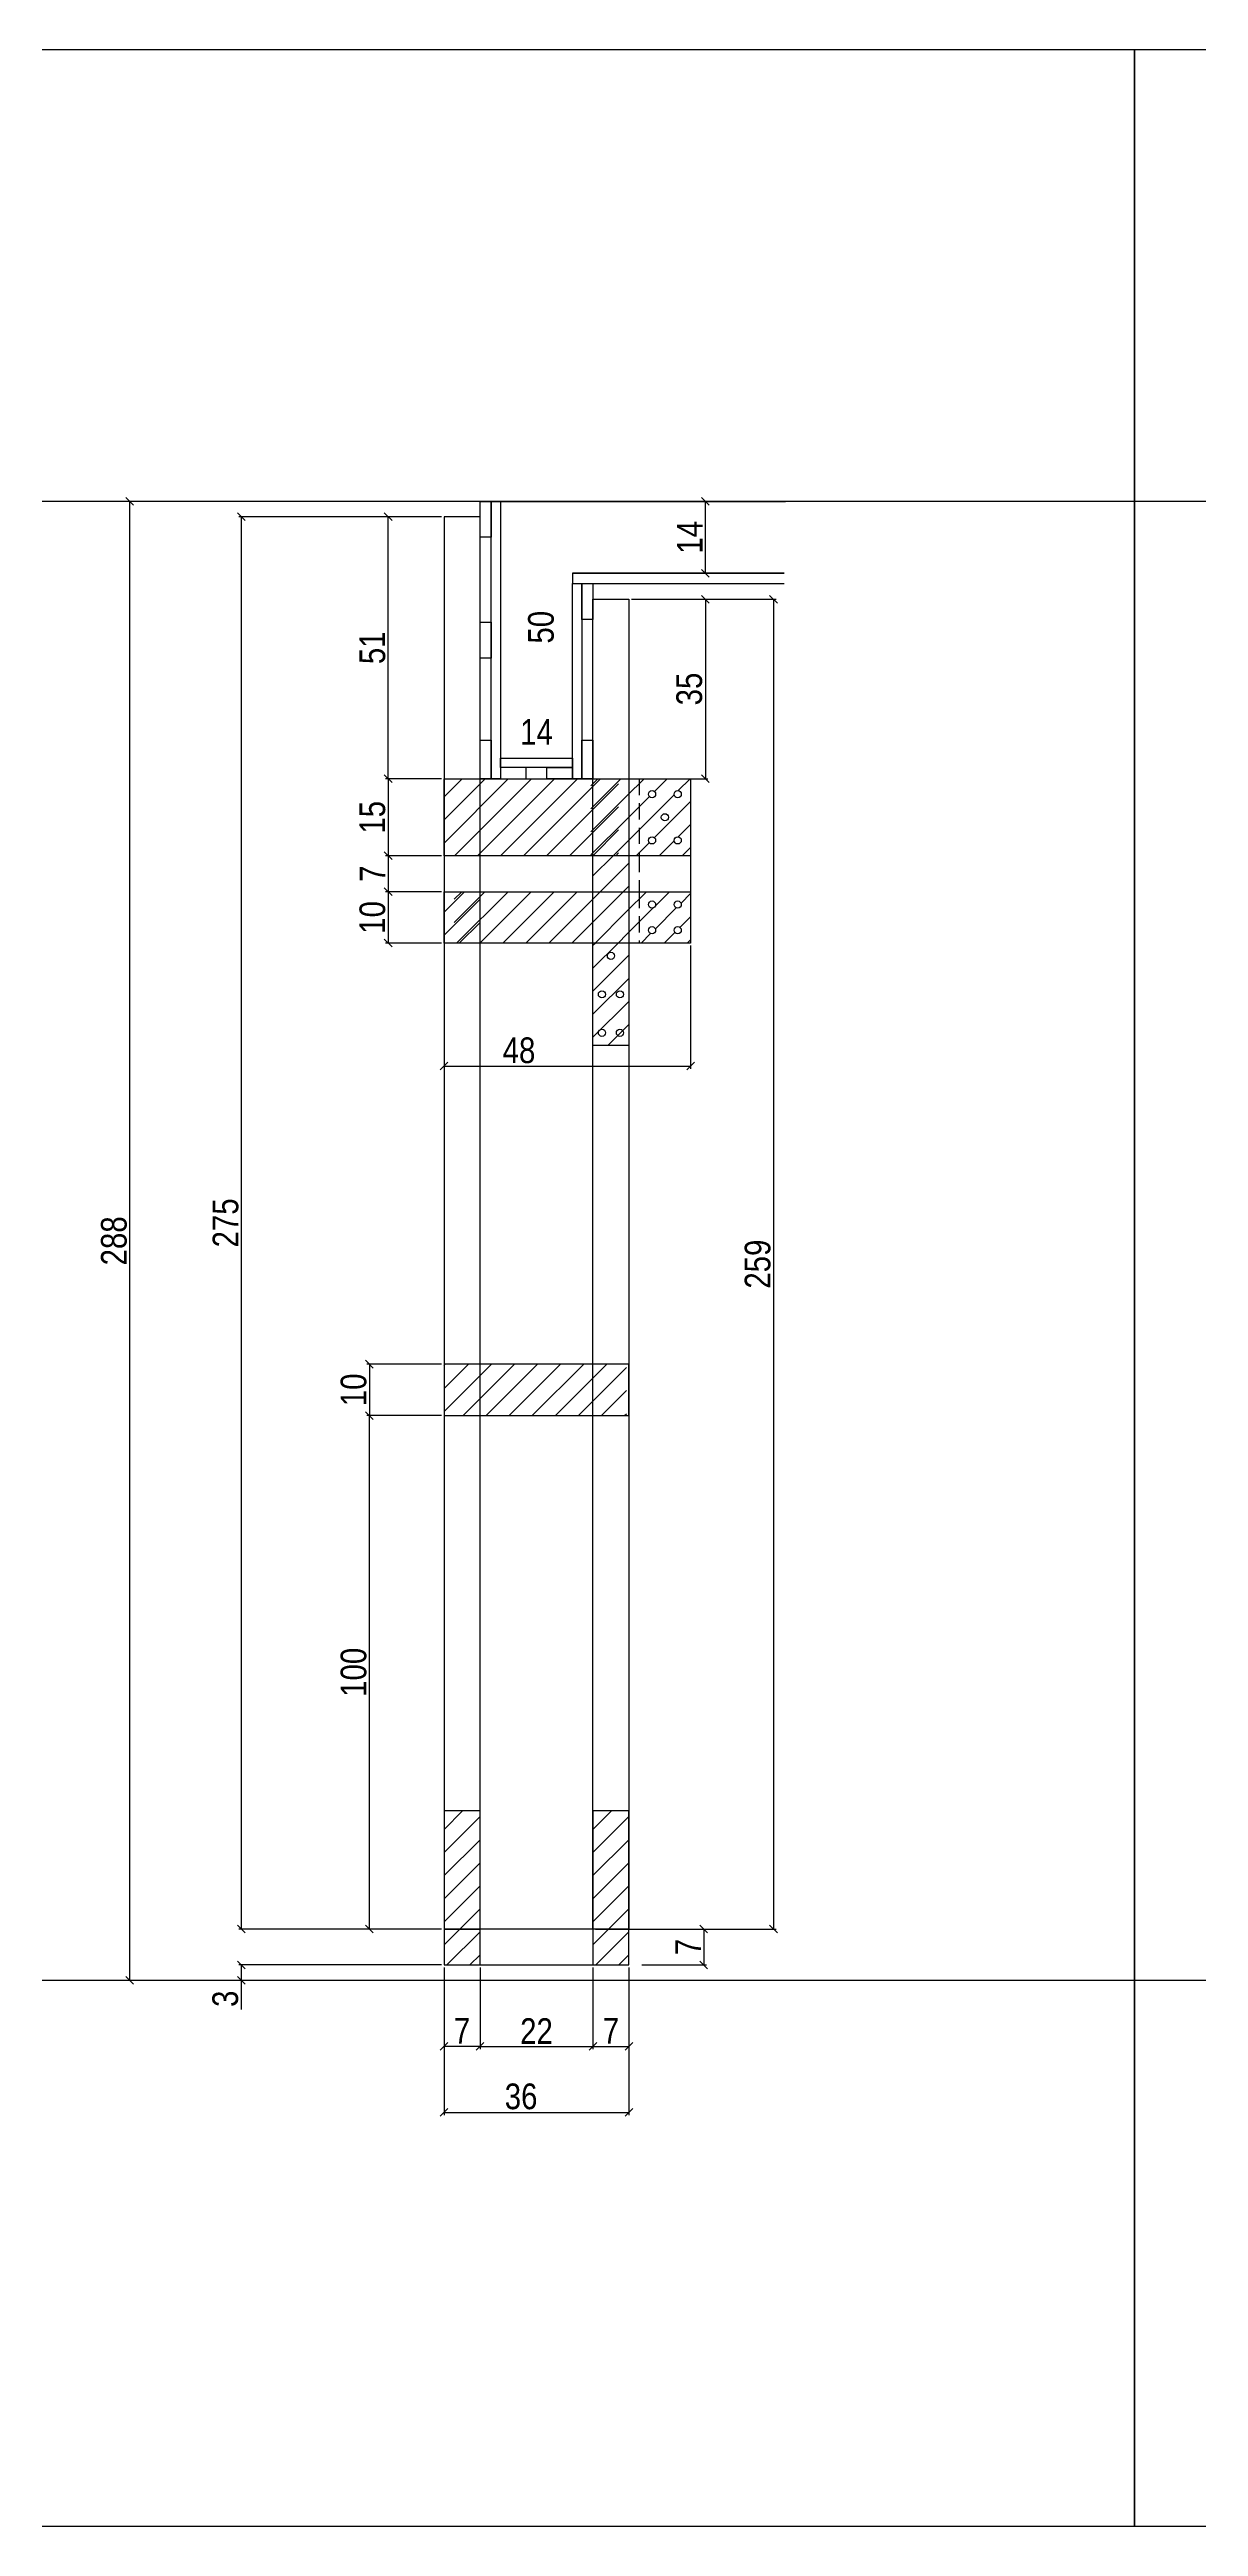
# Model space of a CAD drawing. Extents: x 17311 to 161354, y 153625 to 213544.
# Drawn here: x 21615 to 22063, y 208437 to 209402 of the extents above; entities that cross this region are included whole.
import ezdxf

# ---------------------------------------------------------------- set-up
doc = ezdxf.new("R2010")
doc.units = 0
doc.linetypes.add('DASHED2', pattern=[9.525, 6.35, -3.175])
doc.layers.get('0').update_dxf_attribs({"linetype": 'CONTINUOUS'})
doc.layers.get('DEFPOINTS').update_dxf_attribs({"linetype": 'CONTINUOUS'})
for name, color, linetype in [('8', 111, 'CONTINUOUS'), ('COTA', 241, 'CONTINUOUS'), ('detalhes', 4, 'CONTINUOUS'), ('Painéis', 200, 'CONTINUOUS'), ('SARR_2.2x10', 60, 'CONTINUOUS'), ('SARR_7x7', 40, 'CONTINUOUS'), ('TIRAS REESCORAMENTO', 252, 'CONTINUOUS')]:
    doc.layers.add(name, color=color, linetype=linetype)
doc.layers.add('resinado', color=7, linetype='CONTINUOUS', true_color=0xff6161)
doc.styles.add('COTA TECNICA 2X', font='techl___.ttf', dxfattribs={"height": 10})
doc.dimstyles.new('SECAO', dxfattribs={"dimscale": 0.333333, "dimtxt": 5, "dimasz": 9, "dimexe": 3, "dimexo": 3, "dimgap": 3, "dimtad": 1, "dimdec": 1, "dimlfac": 0.5, "dimzin": 12, "dimdsep": 46, "dimtxsty": 'COTA TECNICA 2X', "dimblk1": 'OBLIQUE', "dimblk2": 'OBLIQUE', "dimsah": 1, "dimcen": 0.9, "dimclrd": 4, "dimclre": 4, "dimclrt": 240, "dimadec": 1, "dimazin": 3, "dimtfac": 1, "dimtdec": 1, "dimtmove": 0, "dimatfit": 3, "dimfxl": 1, "dimtolj": 1, "dimtzin": 12, "dimarcsym": 0})
pattern_1 = [(45, (-4368.669, 11576.906), (-4.49012806, 4.49012806), [])]
pattern_2 = [(45, (-4358.669, 11576.906), (-4.49012806, 4.49012806), [])]

# ---------------------------------------------------------------- blocks, each defined once
blk = doc.blocks.new('_Oblique')
at = {"color": 0, "linetype": 'ByBlock', "lineweight": -2}
blk.add_line((-0.5, -0.5), (0.5, 0.5), dxfattribs=at)
blk = doc.blocks.new('*D3082')
at = {"layer": 'DEFPOINTS', "color": 0, "transparency": 16777216}
for p in [(21768.93, 209219.77), (21689.97, 208669.68), (21768.93, 208669.68)]:
    blk.add_point(p, dxfattribs=at)
at = {"layer": 'detalhes', "color": 4, "lineweight": -2, "transparency": 16777216}
for p, q in [((21767.93, 209219.77), (21688.97, 209219.77)), ((21689.97, 209219.77), (21689.97, 208669.68)), ((21767.93, 208669.68), (21688.97, 208669.68))]:
    blk.add_line(p, q, dxfattribs=at)
at = {"layer": 'detalhes', "color": 4, "lineweight": -2, "transparency": 16777216, "xscale": 3, "yscale": 3, "zscale": 3}
for p, rotation in [((21689.97, 209219.77), 90), ((21689.97, 208669.68), 270)]:
    blk.add_blockref('_Oblique', p, dxfattribs=dict(at, rotation=rotation))
at = {"layer": 'detalhes', "color": 240, "transparency": 16777216, "insert": (21683.86, 208944.73), "char_height": 10, "attachment_point": 5, "rotation": 90, "style": 'COTA TECNICA 2X'}
blk.add_mtext('\\A1;275', dxfattribs=at)
blk = doc.blocks.new('*D3083')
at = {"layer": 'DEFPOINTS', "color": 0, "transparency": 16777216}
for p in [(21768.93, 208655.68), (21840.93, 208655.68), (21840.93, 208598.23)]:
    blk.add_point(p, dxfattribs=at)
at = {"layer": 'detalhes', "color": 4, "lineweight": -2, "transparency": 16777216}
for p, q in [((21768.93, 208654.68), (21768.93, 208597.23)), ((21840.93, 208654.68), (21840.93, 208597.23)), ((21768.93, 208598.23), (21840.93, 208598.23))]:
    blk.add_line(p, q, dxfattribs=at)
at = {"layer": 'detalhes', "color": 4, "lineweight": -2, "transparency": 16777216, "xscale": 3, "yscale": 3, "zscale": 3, "rotation": 180}
blk.add_blockref('_Oblique', (21768.93, 208598.23), dxfattribs=at)
at = {"layer": 'detalhes', "color": 4, "lineweight": -2, "transparency": 16777216, "xscale": 3, "yscale": 3, "zscale": 3}
blk.add_blockref('_Oblique', (21840.93, 208598.23), dxfattribs=at)
at = {"layer": 'detalhes', "color": 240, "transparency": 16777216, "insert": (21798.93, 208604.44), "char_height": 10, "attachment_point": 5, "style": 'COTA TECNICA 2X'}
blk.add_mtext('\\A1;36', dxfattribs=at)
blk = doc.blocks.new('*D3084')
at = {"layer": 'DEFPOINTS', "color": 0, "transparency": 16777216}
for p in [(21782.93, 208655.68), (21826.93, 208655.68), (21826.93, 208623.94)]:
    blk.add_point(p, dxfattribs=at)
at = {"layer": 'detalhes', "color": 4, "lineweight": -2, "transparency": 16777216}
for p, q in [((21782.93, 208654.68), (21782.93, 208622.94)), ((21826.93, 208654.68), (21826.93, 208622.94)), ((21782.93, 208623.94), (21826.93, 208623.94))]:
    blk.add_line(p, q, dxfattribs=at)
at = {"layer": 'detalhes', "color": 4, "lineweight": -2, "transparency": 16777216, "xscale": 3, "yscale": 3, "zscale": 3, "rotation": 180}
blk.add_blockref('_Oblique', (21782.93, 208623.94), dxfattribs=at)
at = {"layer": 'detalhes', "color": 4, "lineweight": -2, "transparency": 16777216, "xscale": 3, "yscale": 3, "zscale": 3}
blk.add_blockref('_Oblique', (21826.93, 208623.94), dxfattribs=at)
at = {"layer": 'detalhes', "color": 240, "transparency": 16777216, "insert": (21804.93, 208629.94), "char_height": 10, "attachment_point": 5, "style": 'COTA TECNICA 2X'}
blk.add_mtext('\\A1;22', dxfattribs=at)
blk = doc.blocks.new('*D3085')
at = {"layer": 'DEFPOINTS', "color": 0, "transparency": 16777216}
for p in [(21826.93, 208623.94), (21840.93, 208623.94), (21840.93, 208623.94)]:
    blk.add_point(p, dxfattribs=at)
at = {"layer": 'detalhes', "color": 4, "lineweight": -2, "transparency": 16777216}
blk.add_line((21826.93, 208623.94), (21840.93, 208623.94), dxfattribs=at)
at = {"layer": 'detalhes', "color": 4, "lineweight": -2, "transparency": 16777216, "xscale": 3, "yscale": 3, "zscale": 3, "rotation": 180}
blk.add_blockref('_Oblique', (21826.93, 208623.94), dxfattribs=at)
at = {"layer": 'detalhes', "color": 4, "lineweight": -2, "transparency": 16777216, "xscale": 3, "yscale": 3, "zscale": 3}
blk.add_blockref('_Oblique', (21840.93, 208623.94), dxfattribs=at)
at = {"layer": 'detalhes', "color": 240, "transparency": 16777216, "insert": (21833.93, 208630.02), "char_height": 10, "attachment_point": 5, "style": 'COTA TECNICA 2X'}
blk.add_mtext('\\A1;7', dxfattribs=at)
blk = doc.blocks.new('*D3086')
at = {"layer": 'DEFPOINTS', "color": 0, "transparency": 16777216}
for p in [(21768.93, 208623.94), (21768.93, 208623.94), (21782.93, 208623.94)]:
    blk.add_point(p, dxfattribs=at)
at = {"layer": 'detalhes', "color": 4, "lineweight": -2, "transparency": 16777216}
blk.add_line((21782.93, 208623.94), (21768.93, 208623.94), dxfattribs=at)
at = {"layer": 'detalhes', "color": 4, "lineweight": -2, "transparency": 16777216, "xscale": 3, "yscale": 3, "zscale": 3, "rotation": 180}
blk.add_blockref('_Oblique', (21768.93, 208623.94), dxfattribs=at)
at = {"layer": 'detalhes', "color": 4, "lineweight": -2, "transparency": 16777216, "xscale": 3, "yscale": 3, "zscale": 3}
blk.add_blockref('_Oblique', (21782.93, 208623.94), dxfattribs=at)
at = {"layer": 'detalhes', "color": 240, "transparency": 16777216, "insert": (21775.93, 208630.02), "char_height": 10, "attachment_point": 5, "style": 'COTA TECNICA 2X'}
blk.add_mtext('\\A1;7', dxfattribs=at)
blk = doc.blocks.new('*D3087')
at = {"layer": 'DEFPOINTS', "color": 0, "transparency": 16777216}
for p in [(21768.93, 208889.7), (21739.83, 208869.7), (21768.93, 208869.7)]:
    blk.add_point(p, dxfattribs=at)
at = {"layer": 'detalhes', "color": 4, "lineweight": -2, "transparency": 16777216}
for p, q in [((21767.93, 208889.7), (21738.83, 208889.7)), ((21739.83, 208889.7), (21739.83, 208869.7)), ((21767.93, 208869.7), (21738.83, 208869.7))]:
    blk.add_line(p, q, dxfattribs=at)
at = {"layer": 'detalhes', "color": 4, "lineweight": -2, "transparency": 16777216, "xscale": 3, "yscale": 3, "zscale": 3}
for p, rotation in [((21739.83, 208889.7), 90), ((21739.83, 208869.7), 270)]:
    blk.add_blockref('_Oblique', p, dxfattribs=dict(at, rotation=rotation))
at = {"layer": 'detalhes', "color": 240, "transparency": 16777216, "insert": (21733.73, 208879.7), "char_height": 10, "attachment_point": 5, "rotation": 90, "style": 'COTA TECNICA 2X'}
blk.add_mtext('\\A1;10', dxfattribs=at)
blk = doc.blocks.new('*D3088')
at = {"layer": 'DEFPOINTS', "color": 0, "transparency": 16777216}
for p in [(21747.16, 209219.77), (21768.93, 209219.77), (21768.93, 209117.72)]:
    blk.add_point(p, dxfattribs=at)
at = {"layer": 'detalhes', "color": 4, "lineweight": -2, "transparency": 16777216}
for p, q in [((21767.93, 209219.77), (21746.16, 209219.77)), ((21747.16, 209117.72), (21747.16, 209219.77)), ((21767.93, 209117.72), (21746.16, 209117.72))]:
    blk.add_line(p, q, dxfattribs=at)
at = {"layer": 'detalhes', "color": 4, "lineweight": -2, "transparency": 16777216, "xscale": 3, "yscale": 3, "zscale": 3}
for p, rotation in [((21747.16, 209219.77), 90), ((21747.16, 209117.72), 270)]:
    blk.add_blockref('_Oblique', p, dxfattribs=dict(at, rotation=rotation))
at = {"layer": 'detalhes', "color": 240, "transparency": 16777216, "insert": (21741.06, 209168.75), "char_height": 10, "attachment_point": 5, "rotation": 90, "style": 'COTA TECNICA 2X'}
blk.add_mtext('\\A1;51', dxfattribs=at)
blk = doc.blocks.new('*D3089')
at = {"layer": 'DEFPOINTS', "color": 0, "transparency": 16777216}
for p in [(21840.93, 209187.65), (21840.93, 209117.72), (21870.69, 209117.72)]:
    blk.add_point(p, dxfattribs=at)
at = {"layer": 'detalhes', "color": 4, "lineweight": -2, "transparency": 16777216}
for p, q in [((21841.93, 209187.65), (21871.69, 209187.65)), ((21870.69, 209187.65), (21870.69, 209117.72)), ((21841.93, 209117.72), (21871.69, 209117.72))]:
    blk.add_line(p, q, dxfattribs=at)
at = {"layer": 'detalhes', "color": 4, "lineweight": -2, "transparency": 16777216, "xscale": 3, "yscale": 3, "zscale": 3}
for p, rotation in [((21870.69, 209187.65), 90), ((21870.69, 209117.72), 270)]:
    blk.add_blockref('_Oblique', p, dxfattribs=dict(at, rotation=rotation))
at = {"layer": 'detalhes', "color": 240, "transparency": 16777216, "insert": (21864.47, 209152.69), "char_height": 10, "attachment_point": 5, "rotation": 90, "style": 'COTA TECNICA 2X'}
blk.add_mtext('\\A1;35', dxfattribs=at)
blk = doc.blocks.new('*D3090')
at = {"layer": 'DEFPOINTS', "color": 0, "transparency": 16777216}
for p in [(21782.93, 209225.77), (21646.47, 208649.68), (21768.93, 208649.68)]:
    blk.add_point(p, dxfattribs=at)
at = {"layer": 'detalhes', "color": 4, "lineweight": -2, "transparency": 16777216}
for p, q in [((21781.93, 209225.77), (21645.47, 209225.77)), ((21646.47, 209225.77), (21646.47, 208649.68)), ((21767.93, 208649.68), (21645.47, 208649.68))]:
    blk.add_line(p, q, dxfattribs=at)
at = {"layer": 'detalhes', "color": 4, "lineweight": -2, "transparency": 16777216, "xscale": 3, "yscale": 3, "zscale": 3}
for p, rotation in [((21646.47, 209225.77), 90), ((21646.47, 208649.68), 270)]:
    blk.add_blockref('_Oblique', p, dxfattribs=dict(at, rotation=rotation))
at = {"layer": 'detalhes', "color": 240, "transparency": 16777216, "insert": (21640.38, 208937.73), "char_height": 10, "attachment_point": 5, "rotation": 90, "style": 'COTA TECNICA 2X'}
blk.add_mtext('\\A1;288', dxfattribs=at)
blk = doc.blocks.new('*D3091')
at = {"layer": 'DEFPOINTS', "color": 0, "transparency": 16777216}
for p in [(21768.93, 208655.68), (21689.97, 208649.68), (21768.93, 208649.68)]:
    blk.add_point(p, dxfattribs=at)
at = {"layer": 'detalhes', "color": 4, "lineweight": -2, "transparency": 16777216}
for p, q in [((21767.93, 208655.68), (21688.97, 208655.68)), ((21689.97, 208655.68), (21689.97, 208649.68)), ((21767.93, 208649.68), (21688.97, 208649.68)), ((21689.97, 208649.68), (21689.97, 208638.35))]:
    blk.add_line(p, q, dxfattribs=at)
at = {"layer": 'detalhes', "color": 4, "lineweight": -2, "transparency": 16777216, "xscale": 3, "yscale": 3, "zscale": 3}
for p, rotation in [((21689.97, 208655.68), 90), ((21689.97, 208649.68), 270)]:
    blk.add_blockref('_Oblique', p, dxfattribs=dict(at, rotation=rotation))
at = {"layer": 'detalhes', "color": 240, "transparency": 16777216, "insert": (21683.76, 208642.52), "char_height": 10, "attachment_point": 5, "rotation": 90, "style": 'COTA TECNICA 2X'}
blk.add_mtext('\\A1;3', dxfattribs=at)
blk = doc.blocks.new('*D3092')
at = {"layer": 'DEFPOINTS', "color": 0, "transparency": 16777216}
for p in [(21805.97, 209225.77), (21812.82, 209225.77), (21805.97, 209125.72)]:
    blk.add_point(p, dxfattribs=at)
at = {"layer": 'detalhes', "color": 240, "transparency": 16777216, "insert": (21806.72, 209176.75), "char_height": 10, "attachment_point": 5, "rotation": 90, "style": 'COTA TECNICA 2X'}
blk.add_mtext('\\A1;50', dxfattribs=at)
blk = doc.blocks.new('*D3093')
at = {"layer": 'DEFPOINTS', "color": 0, "transparency": 16777216}
for p in [(21790.93, 209129.88), (21818.93, 209129.88), (21818.93, 209129.88)]:
    blk.add_point(p, dxfattribs=at)
at = {"layer": 'detalhes', "color": 240, "transparency": 16777216, "insert": (21804.93, 209135.95), "char_height": 10, "attachment_point": 5, "style": 'COTA TECNICA 2X'}
blk.add_mtext('\\A1;14', dxfattribs=at)
blk = doc.blocks.new('*D3094')
at = {"layer": 'DEFPOINTS', "color": 0, "transparency": 16777216}
for p in [(21739.83, 208869.7), (21768.93, 208869.7), (21767.93, 208669.68)]:
    blk.add_point(p, dxfattribs=at)
at = {"layer": 'detalhes', "color": 4, "lineweight": -2, "transparency": 16777216}
for p, q in [((21767.93, 208869.7), (21738.83, 208869.7)), ((21739.83, 208669.68), (21739.83, 208869.7)), ((21766.93, 208669.68), (21738.83, 208669.68))]:
    blk.add_line(p, q, dxfattribs=at)
at = {"layer": 'detalhes', "color": 4, "lineweight": -2, "transparency": 16777216, "xscale": 3, "yscale": 3, "zscale": 3}
for p, rotation in [((21739.83, 208869.7), 90), ((21739.83, 208669.68), 270)]:
    blk.add_blockref('_Oblique', p, dxfattribs=dict(at, rotation=rotation))
at = {"layer": 'detalhes', "color": 240, "transparency": 16777216, "insert": (21733.73, 208769.69), "char_height": 10, "attachment_point": 5, "rotation": 90, "style": 'COTA TECNICA 2X'}
blk.add_mtext('\\A1;100', dxfattribs=at)
blk = doc.blocks.new('*D3095')
at = {"layer": 'DEFPOINTS', "color": 0, "transparency": 16777216}
for p in [(21768.93, 209077.72), (21864.93, 209053.72), (21864.93, 209005.8)]:
    blk.add_point(p, dxfattribs=at)
at = {"layer": 'detalhes', "color": 4, "lineweight": -2, "transparency": 16777216}
for p, q in [((21768.93, 209076.72), (21768.93, 209004.8)), ((21864.93, 209052.72), (21864.93, 209004.8)), ((21768.93, 209005.8), (21864.93, 209005.8))]:
    blk.add_line(p, q, dxfattribs=at)
at = {"layer": 'detalhes', "color": 4, "lineweight": -2, "transparency": 16777216, "xscale": 3, "yscale": 3, "zscale": 3, "rotation": 180}
blk.add_blockref('_Oblique', (21768.93, 209005.8), dxfattribs=at)
at = {"layer": 'detalhes', "color": 4, "lineweight": -2, "transparency": 16777216, "xscale": 3, "yscale": 3, "zscale": 3}
blk.add_blockref('_Oblique', (21864.93, 209005.8), dxfattribs=at)
at = {"layer": 'detalhes', "color": 240, "transparency": 16777216, "insert": (21798.12, 209011.9), "char_height": 10, "attachment_point": 5, "style": 'COTA TECNICA 2X'}
blk.add_mtext('\\A1;48', dxfattribs=at)
blk = doc.blocks.new('*D3096')
at = {"layer": 'DEFPOINTS', "color": 0, "transparency": 16777216}
for p in [(21867.53, 209225.77), (21870.69, 209225.77), (21867.53, 209197.77)]:
    blk.add_point(p, dxfattribs=at)
at = {"layer": 'detalhes', "color": 4, "lineweight": -2, "transparency": 16777216}
for p, q in [((21868.53, 209225.77), (21871.69, 209225.77)), ((21870.69, 209197.77), (21870.69, 209225.77)), ((21868.53, 209197.77), (21871.69, 209197.77))]:
    blk.add_line(p, q, dxfattribs=at)
at = {"layer": 'detalhes', "color": 4, "lineweight": -2, "transparency": 16777216, "xscale": 3, "yscale": 3, "zscale": 3}
for p, rotation in [((21870.69, 209225.77), 90), ((21870.69, 209197.77), 270)]:
    blk.add_blockref('_Oblique', p, dxfattribs=dict(at, rotation=rotation))
at = {"layer": 'detalhes', "color": 240, "transparency": 16777216, "insert": (21864.61, 209211.77), "char_height": 10, "attachment_point": 5, "rotation": 90, "style": 'COTA TECNICA 2X'}
blk.add_mtext('\\A1;14', dxfattribs=at)
blk = doc.blocks.new('*D3097')
at = {"layer": 'DEFPOINTS', "color": 0, "transparency": 16777216}
for p in [(21841.93, 209187.65), (21841.93, 208669.68), (21897.23, 208669.68)]:
    blk.add_point(p, dxfattribs=at)
at = {"layer": 'detalhes', "color": 4, "lineweight": -2, "transparency": 16777216}
for p, q in [((21842.93, 209187.65), (21898.23, 209187.65)), ((21897.23, 209187.65), (21897.23, 208669.68)), ((21842.93, 208669.68), (21898.23, 208669.68))]:
    blk.add_line(p, q, dxfattribs=at)
at = {"layer": 'detalhes', "color": 4, "lineweight": -2, "transparency": 16777216, "xscale": 3, "yscale": 3, "zscale": 3}
for p, rotation in [((21897.23, 209187.65), 90), ((21897.23, 208669.68), 270)]:
    blk.add_blockref('_Oblique', p, dxfattribs=dict(at, rotation=rotation))
at = {"layer": 'detalhes', "color": 240, "transparency": 16777216, "insert": (21891.09, 208928.67), "char_height": 10, "attachment_point": 5, "rotation": 90, "style": 'COTA TECNICA 2X'}
blk.add_mtext('\\A1;259', dxfattribs=at)
blk = doc.blocks.new('*D3098')
at = {"layer": 'DEFPOINTS', "color": 0, "transparency": 16777216}
for p in [(21826.93, 208669.68), (21844.99, 208655.68), (21870.08, 208655.68)]:
    blk.add_point(p, dxfattribs=at)
at = {"layer": 'detalhes', "color": 4, "lineweight": -2, "transparency": 16777216}
for p, q in [((21827.93, 208669.68), (21871.08, 208669.68)), ((21870.08, 208669.68), (21870.08, 208655.68)), ((21845.99, 208655.68), (21871.08, 208655.68))]:
    blk.add_line(p, q, dxfattribs=at)
at = {"layer": 'detalhes', "color": 4, "lineweight": -2, "transparency": 16777216, "xscale": 3, "yscale": 3, "zscale": 3}
for p, rotation in [((21870.08, 208669.68), 90), ((21870.08, 208655.68), 270)]:
    blk.add_blockref('_Oblique', p, dxfattribs=dict(at, rotation=rotation))
at = {"layer": 'detalhes', "color": 240, "transparency": 16777216, "insert": (21864.01, 208662.68), "char_height": 10, "attachment_point": 5, "rotation": 90, "style": 'COTA TECNICA 2X'}
blk.add_mtext('\\A1;7', dxfattribs=at)
blk = doc.blocks.new('*D3099')
at = {"layer": 'DEFPOINTS', "color": 0, "transparency": 16777216}
for p in [(21768.93, 209117.72), (21747.16, 209087.72), (21768.93, 209087.72)]:
    blk.add_point(p, dxfattribs=at)
at = {"layer": 'detalhes', "color": 4, "lineweight": -2, "transparency": 16777216}
for p, q in [((21767.93, 209117.72), (21746.16, 209117.72)), ((21747.16, 209117.72), (21747.16, 209087.72)), ((21767.93, 209087.72), (21746.16, 209087.72))]:
    blk.add_line(p, q, dxfattribs=at)
at = {"layer": 'detalhes', "color": 4, "lineweight": -2, "transparency": 16777216, "xscale": 3, "yscale": 3, "zscale": 3}
for p, rotation in [((21747.16, 209117.72), 90), ((21747.16, 209087.72), 270)]:
    blk.add_blockref('_Oblique', p, dxfattribs=dict(at, rotation=rotation))
at = {"layer": 'detalhes', "color": 240, "transparency": 16777216, "insert": (21741.06, 209102.72), "char_height": 10, "attachment_point": 5, "rotation": 90, "style": 'COTA TECNICA 2X'}
blk.add_mtext('\\A1;15', dxfattribs=at)
blk = doc.blocks.new('*D3100')
at = {"layer": 'DEFPOINTS', "color": 0, "transparency": 16777216}
for p in [(21768.93, 209073.72), (21747.16, 209053.72), (21768.93, 209053.72)]:
    blk.add_point(p, dxfattribs=at)
at = {"layer": 'detalhes', "color": 4, "lineweight": -2, "transparency": 16777216}
for p, q in [((21767.93, 209073.72), (21746.16, 209073.72)), ((21747.16, 209073.72), (21747.16, 209053.72)), ((21767.93, 209053.72), (21746.16, 209053.72))]:
    blk.add_line(p, q, dxfattribs=at)
at = {"layer": 'detalhes', "color": 4, "lineweight": -2, "transparency": 16777216, "xscale": 3, "yscale": 3, "zscale": 3}
for p, rotation in [((21747.16, 209073.72), 90), ((21747.16, 209053.72), 270)]:
    blk.add_blockref('_Oblique', p, dxfattribs=dict(at, rotation=rotation))
at = {"layer": 'detalhes', "color": 240, "transparency": 16777216, "insert": (21741.06, 209063.72), "char_height": 10, "attachment_point": 5, "rotation": 90, "style": 'COTA TECNICA 2X'}
blk.add_mtext('\\A1;10', dxfattribs=at)
blk = doc.blocks.new('*D3101')
at = {"layer": 'DEFPOINTS', "color": 0, "transparency": 16777216}
for p in [(21768.93, 209087.72), (21747.16, 209073.72), (21768.93, 209073.72)]:
    blk.add_point(p, dxfattribs=at)
at = {"layer": 'detalhes', "color": 4, "lineweight": -2, "transparency": 16777216}
for p, q in [((21767.93, 209087.72), (21746.16, 209087.72)), ((21747.16, 209087.72), (21747.16, 209073.72)), ((21767.93, 209073.72), (21746.16, 209073.72))]:
    blk.add_line(p, q, dxfattribs=at)
at = {"layer": 'detalhes', "color": 4, "lineweight": -2, "transparency": 16777216, "xscale": 3, "yscale": 3, "zscale": 3}
for p, rotation in [((21747.16, 209087.72), 90), ((21747.16, 209073.72), 270)]:
    blk.add_blockref('_Oblique', p, dxfattribs=dict(at, rotation=rotation))
at = {"layer": 'detalhes', "color": 240, "transparency": 16777216, "insert": (21741.09, 209080.72), "char_height": 10, "attachment_point": 5, "rotation": 90, "style": 'COTA TECNICA 2X'}
blk.add_mtext('\\A1;7', dxfattribs=at)

msp = doc.modelspace()

# ---------------------------------------------------------------- hatches: boundary and pattern name
at = {"layer": 'COTA'}
h = msp.add_hatch(dxfattribs=at)
h.set_pattern_fill('ANSI31', color=256, scale=2, style=0)
h.set_pattern_definition(pattern_2)
h.paths.add_polyline_path([(21836.93, 209117.72), (21768.93, 209117.72), (21768.93, 209087.72), (21836.93, 209087.72)])
h = msp.add_hatch(dxfattribs=at)
h.set_pattern_fill('ANSI31', color=256, scale=2, style=0)
h.set_pattern_definition(pattern_1)
h.paths.add_polyline_path([(21840.13, 209117.72), (21826.13, 209117.72), (21826.13, 209087.72), (21840.13, 209087.72)])
h = msp.add_hatch(dxfattribs=at)
h.set_pattern_fill('ANSI31', color=256, scale=2, style=0)
h.set_pattern_definition(pattern_1)
h.paths.add_polyline_path([(21864.93, 209117.72), (21840.13, 209117.72), (21840.13, 209087.72), (21864.93, 209087.72)])
h.paths.add_polyline_path([(21851.33, 209093.72, -1), (21848.53, 209093.72, -1)], flags=16)
h.paths.add_polyline_path([(21853.53, 209102.72, -1), (21856.33, 209102.72, -1)], flags=16)
h.paths.add_polyline_path([(21848.53, 209111.72, -1), (21851.33, 209111.72, -1)], flags=16)
h.paths.add_polyline_path([(21861.33, 209093.72, -1), (21858.53, 209093.72, -1)], flags=16)
h.paths.add_polyline_path([(21858.53, 209111.72, -1), (21861.33, 209111.72, -1)], flags=16)
h = msp.add_hatch(dxfattribs=at)
h.set_pattern_fill('ANSI31', color=256, scale=2, style=0)
h.set_pattern_definition(pattern_1)
h.paths.add_polyline_path([(21826.93, 209087.72), (21826.93, 209073.72), (21840.93, 209073.72), (21840.93, 209087.72)])
h = msp.add_hatch(dxfattribs=at)
h.set_pattern_fill('ANSI31', color=256, scale=2, style=0)
h.set_pattern_definition(pattern_2)
h.paths.add_polyline_path([(21782.93, 209073.72), (21768.93, 209073.72), (21768.93, 209053.72), (21782.93, 209053.72)])
h = msp.add_hatch(dxfattribs=at)
h.set_pattern_fill('ANSI31', color=256, scale=2, style=0)
h.set_pattern_definition(pattern_1)
h.paths.add_polyline_path([(21826.93, 209073.72), (21772.93, 209073.72), (21772.93, 209053.72), (21826.93, 209053.72)])
h = msp.add_hatch(dxfattribs=at)
h.set_pattern_fill('ANSI31', color=256, scale=2, style=0)
h.set_pattern_definition(pattern_1)
h.paths.add_polyline_path([(21840.13, 209073.72), (21826.13, 209073.72), (21826.13, 209053.72), (21840.13, 209053.72)])
h = msp.add_hatch(dxfattribs=at)
h.set_pattern_fill('ANSI31', color=256, scale=2, style=0)
h.set_pattern_definition(pattern_1)
h.paths.add_polyline_path([(21864.93, 209073.72), (21840.13, 209073.72), (21840.13, 209053.72), (21864.93, 209053.72)])
h.paths.add_polyline_path([(21848.53, 209068.72, -1), (21851.33, 209068.72, -1)], flags=16)
h.paths.add_polyline_path([(21851.33, 209058.72, -1), (21848.53, 209058.72, -1)], flags=16)
h.paths.add_polyline_path([(21858.53, 209068.72, -1), (21861.33, 209068.72, -1)], flags=16)
h.paths.add_polyline_path([(21861.33, 209058.72, -1), (21858.53, 209058.72, -1)], flags=16)
h = msp.add_hatch(dxfattribs=at)
h.set_pattern_fill('ANSI31', color=256, scale=2, style=0)
h.set_pattern_definition(pattern_1)
h.paths.add_polyline_path([(21826.93, 209013.78), (21840.93, 209013.78), (21840.93, 209053.72), (21826.93, 209053.72)])
h = msp.add_hatch(dxfattribs=at)
h.set_pattern_fill('ANSI31', color=256, scale=2, style=0)
h.set_pattern_definition([(45, (-4368.669, 11596.906), (-4.49012806, 4.49012806), [])])
h.paths.add_polyline_path([(21839.93, 208889.7), (21768.93, 208889.7), (21768.93, 208869.7), (21839.93, 208869.7)])
h = msp.add_hatch(dxfattribs=at)
h.set_pattern_fill('ANSI31', color=256, scale=2, style=0)
h.set_pattern_definition([(45, (1924.716, 202846.491), (-4.490128, 4.490128), [])])
h.paths.add_polyline_path([(21768.93, 208655.68), (21782.93, 208655.68), (21782.93, 208715.68), (21768.93, 208715.68)])
h = msp.add_hatch(dxfattribs=at)
h.set_pattern_fill('ANSI31', color=256, scale=2, style=0)
h.set_pattern_definition([(45, (1982.716, 202846.491), (-4.490128, 4.490128), [])])
h.paths.add_polyline_path([(21826.93, 208655.68), (21840.93, 208655.68), (21840.93, 208715.68), (21826.93, 208715.68)])

# ---------------------------------------------------------------- linework, layer by layer
at = {"linetype": 'Continuous'}
msp.add_line((21864.93, 209087.72), (21864.93, 209073.72), dxfattribs=at)
msp.add_line((21840.93, 209013.78), (21826.93, 209013.78))
msp.add_lwpolyline([(21790.93, 208655.68), (21840.93, 208655.68), (21840.93, 208669.68), (21768.93, 208669.68), (21768.93, 208655.68), (21790.93, 208655.68)], dxfattribs=at)
for centre in [(21849.93, 209111.72), (21859.93, 209111.72), (21854.93, 209102.72), (21849.93, 209093.72), (21859.93, 209093.72), (21849.93, 209068.72), (21859.93, 209068.72), (21849.93, 209058.72), (21859.93, 209058.72), (21833.93, 209048.72), (21830.43, 209033.75), (21837.43, 209033.75), (21830.43, 209018.78), (21837.43, 209018.78)]:
    msp.add_circle(centre, 1.4)
at = {"layer": '8', "color": 5, "linetype": 'Continuous'}
for points in [[(22037.78, 208436.98), (21440.97, 208436.98), (21440.97, 209401.76), (22037.78, 209401.76)], [(22634.59, 208436.98), (22037.78, 208436.98), (22037.78, 209401.76), (22634.59, 209401.76)]]:
    msp.add_lwpolyline(points, close=True, dxfattribs=at)
at = {"layer": 'COTA', "linetype": 'DASHED2'}
for p, q in [((21844.93, 209117.72), (21844.93, 209087.72)), ((21844.93, 209087.72), (21844.93, 209073.72)), ((21844.93, 209073.72), (21844.93, 209053.72))]:
    msp.add_line(p, q, dxfattribs=at)
at = {"layer": 'Painéis'}
msp.add_lwpolyline([(21768.93, 208869.7), (21840.93, 208869.7), (21840.93, 208889.7), (21768.93, 208889.7), (21768.93, 208869.7)], dxfattribs=at)
for points in [[(21768.93, 208655.68), (21782.93, 208655.68), (21782.93, 208715.68), (21768.93, 208715.68)], [(21826.93, 208655.68), (21840.93, 208655.68), (21840.93, 208715.68), (21826.93, 208715.68)]]:
    msp.add_lwpolyline(points, close=True, dxfattribs=at)
at = {"layer": 'resinado'}
msp.add_line((21818.93, 209197.77), (21901.42, 209197.77), dxfattribs=at)
at = {"layer": 'SARR_2.2x10', "linetype": 'Continuous'}
for points in [[(21864.93, 209087.72), (21768.93, 209087.72), (21768.93, 209117.72), (21864.93, 209117.72)], [(21864.93, 209053.72), (21768.93, 209053.72), (21768.93, 209073.72), (21864.93, 209073.72)]]:
    msp.add_lwpolyline(points, close=True, dxfattribs=at)
at = {"layer": 'SARR_7x7', "linetype": 'Continuous'}
for points in [[(21768.93, 208669.68), (21782.93, 208669.68), (21782.93, 209219.77), (21768.93, 209219.77)], [(21840.93, 208669.68), (21826.93, 208669.68), (21826.93, 209187.65), (21840.93, 209187.65)]]:
    msp.add_lwpolyline(points, close=True, dxfattribs=at)
at = {"layer": 'TIRAS REESCORAMENTO', "linetype": 'ByBlock'}
for p, q in [((22634.59, 209225.68), (17860.1, 209225.68)), ((21790.93, 209225.77), (21901.9, 209225.77)), ((21818.93, 209193.77), (21901.42, 209193.77)), ((22634.59, 208649.68), (17860.1, 208649.68))]:
    msp.add_line(p, q, dxfattribs=at)
for points in [[(21782.93, 209225.77), (21787.33, 209225.77), (21787.33, 209211.77), (21782.93, 209211.77)], [(21822.53, 209193.77), (21826.93, 209193.77), (21826.93, 209179.77), (21822.53, 209179.77)], [(21782.93, 209178.75), (21787.33, 209178.75), (21787.33, 209164.75), (21782.93, 209164.75)], [(21782.93, 209132.72), (21787.33, 209132.72), (21787.33, 209117.72), (21782.93, 209117.72)], [(21822.53, 209132.72), (21826.93, 209132.72), (21826.93, 209117.72), (21822.53, 209117.72)], [(21818.93, 209122.12), (21790.93, 209122.12), (21790.93, 209125.72), (21818.93, 209125.72)], [(21800.93, 209117.72), (21800.93, 209122.12), (21790.93, 209122.12), (21790.93, 209117.72)], [(21808.9, 209117.72), (21808.9, 209122.12), (21818.93, 209122.12), (21818.93, 209117.72)]]:
    msp.add_lwpolyline(points, close=True, dxfattribs=at)
for points in [[(21790.93, 209117.72), (21787.33, 209117.72), (21787.33, 209225.77), (21790.93, 209225.77), (21790.93, 209117.72)], [(21901.42, 209197.77), (21818.93, 209197.77), (21818.93, 209193.77), (21901.42, 209193.77)], [(21822.53, 209117.72), (21818.93, 209117.72), (21818.93, 209193.77), (21822.53, 209193.77), (21822.53, 209117.72)]]:
    msp.add_lwpolyline(points, dxfattribs=at)

# ---------------------------------------------------------------- dimensions: what is measured, and where the dimension line sits
at = {"layer": 'detalhes', "color": 3}
for base, p1, p2, picture, middle in [((21646.47, 208649.68), (21782.93, 209225.77), (21768.93, 208649.68), '*D3090', (21640.38, 208937.73)), ((21870.69, 209225.77), (21867.53, 209197.77), (21867.53, 209225.77), '*D3096', (21864.61, 209211.77)), ((21689.97, 208669.68), (21768.93, 209219.77), (21768.93, 208669.68), '*D3082', (21683.86, 208944.73)), ((21747.16, 209219.77), (21768.93, 209117.72), (21768.93, 209219.77), '*D3088', (21741.06, 209168.75)), ((21870.69, 209117.72), (21840.93, 209187.65), (21840.93, 209117.72), '*D3089', (21864.47, 209152.69)), ((21897.23, 208669.68), (21841.93, 209187.65), (21841.93, 208669.68), '*D3097', (21891.09, 208928.67)), ((21747.16, 209087.72), (21768.93, 209117.72), (21768.93, 209087.72), '*D3099', (21741.06, 209102.72)), ((21747.16, 209073.72), (21768.93, 209087.72), (21768.93, 209073.72), '*D3101', (21741.09, 209080.72)), ((21747.16, 209053.72), (21768.93, 209073.72), (21768.93, 209053.72), '*D3100', (21741.06, 209063.72)), ((21739.83, 208869.7), (21768.93, 208889.7), (21768.93, 208869.7), '*D3087', (21733.73, 208879.7)), ((21739.83, 208869.7), (21767.93, 208669.68), (21768.93, 208869.7), '*D3094', (21733.73, 208769.69)), ((21870.08, 208655.68), (21826.93, 208669.68), (21844.99, 208655.68), '*D3098', (21864.01, 208662.68)), ((21689.97, 208649.68), (21768.93, 208655.68), (21768.93, 208649.68), '*D3091', (21683.76, 208642.52))]:
    dim = msp.add_linear_dim(base=base, p1=p1, p2=p2, angle=90, dimstyle='SECAO', dxfattribs=at)
    dim.commit()
    dim.dimension.update_dxf_attribs({"geometry": picture, "text_midpoint": middle})
dim = msp.add_linear_dim(base=(21812.82, 209225.77), p1=(21805.97, 209125.72), p2=(21805.97, 209225.77), angle=90, dimstyle='SECAO', override={"dimse1": 1, "dimse2": 1, "dimsd1": 1, "dimsd2": 1}, dxfattribs=at)
dim.commit()
dim.dimension.update_dxf_attribs({"geometry": '*D3092', "text_midpoint": (21812.82, 209176.75), "dimtype": 160})
dim = msp.add_linear_dim(base=(21818.93, 209129.88), p1=(21790.93, 209129.88), p2=(21818.93, 209129.88), dimstyle='SECAO', override={"dimse1": 1, "dimse2": 1, "dimsd1": 1, "dimsd2": 1}, dxfattribs=at)
dim.commit()
dim.dimension.update_dxf_attribs({"geometry": '*D3093', "text_midpoint": (21804.93, 209135.95)})
for base, p1, p2, picture, middle in [((21864.93, 209005.8), (21768.93, 209077.72), (21864.93, 209053.72), '*D3095', (21798.12, 209005.8)), ((21840.93, 208598.23), (21768.93, 208655.68), (21840.93, 208655.68), '*D3083', (21798.93, 208598.23)), ((21826.93, 208623.94), (21782.93, 208655.68), (21826.93, 208655.68), '*D3084', (21804.93, 208623.94)), ((21840.93, 208623.94), (21826.93, 208623.94), (21840.93, 208623.94), '*D3085', (21833.93, 208623.94))]:
    dim = msp.add_linear_dim(base=base, p1=p1, p2=p2, dimstyle='SECAO', dxfattribs=at)
    dim.commit()
    dim.dimension.update_dxf_attribs({"geometry": picture, "text_midpoint": middle, "dimtype": 160})
dim = msp.add_linear_dim(base=(21768.93, 208623.94), p1=(21782.93, 208623.94), p2=(21768.93, 208623.94), dimstyle='SECAO', dxfattribs=at)
dim.commit()
dim.dimension.update_dxf_attribs({"geometry": '*D3086', "text_midpoint": (21775.93, 208630.02)})

doc.saveas('drawing.dxf')
